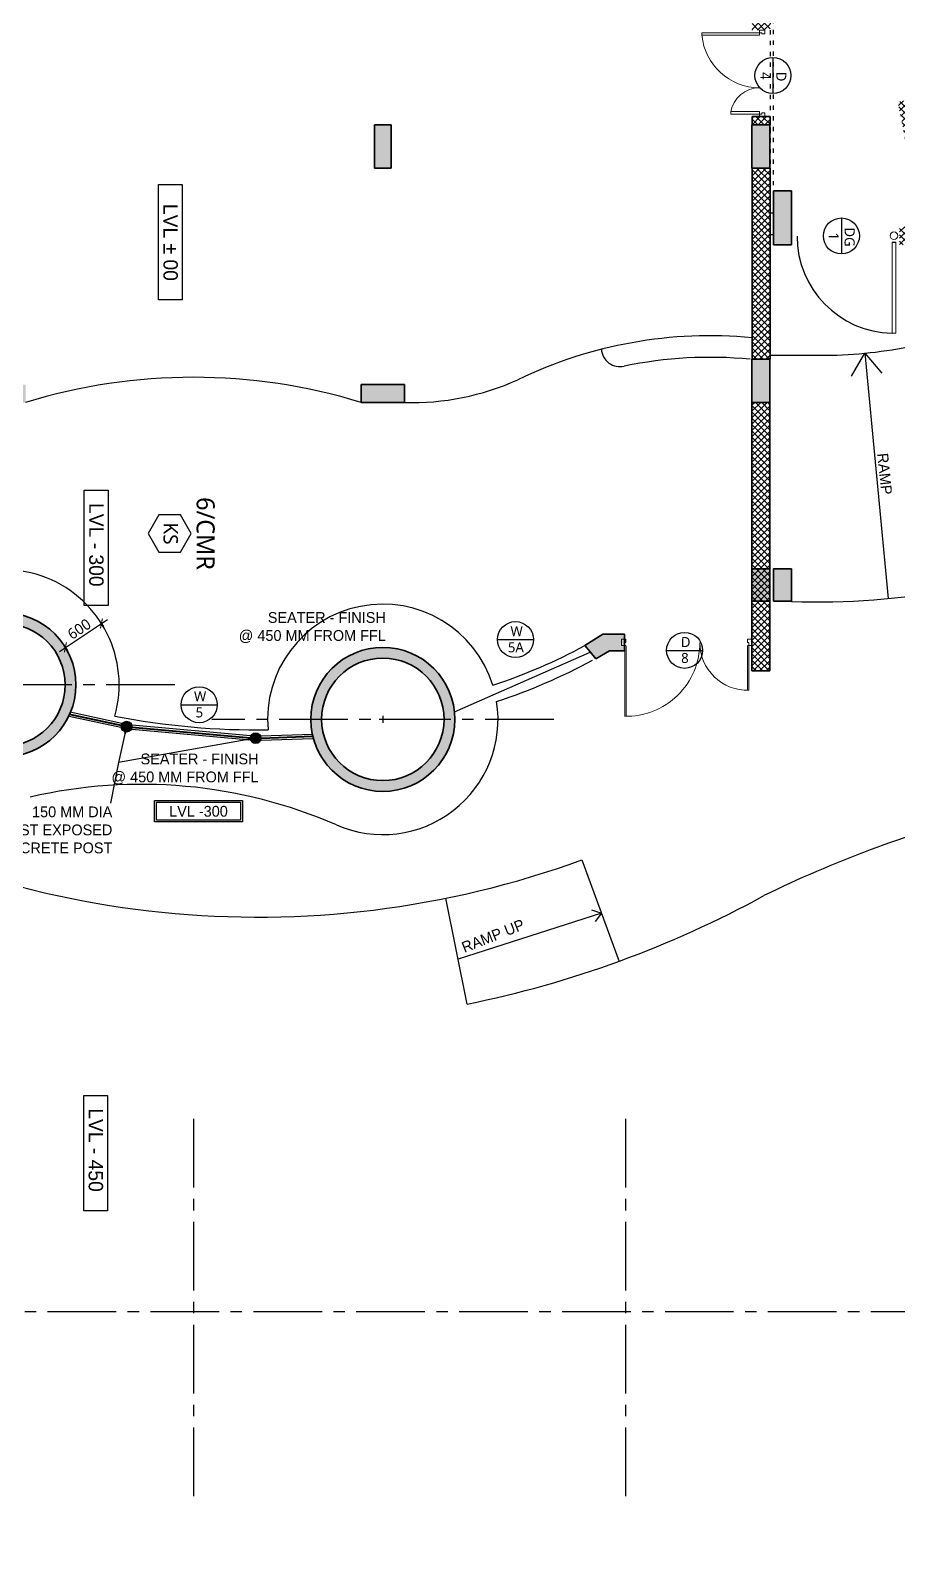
# Model space of a CAD drawing. Header units: millimetres. Extents: x -1127141 to 1597693, y -1835560 to -399335.
# Drawn here: x 1358872 to 1370918, y -511925 to -490976 of the extents above; entities that cross this region are included whole.
import ezdxf
from ezdxf.enums import TextEntityAlignment as Align

# ---------------------------------------------------------------- set-up
doc = ezdxf.new("R2010")
doc.units = ezdxf.units.MM
doc.header["$MEASUREMENT"] = 0
doc.header["$PDMODE"] = 67
doc.linetypes.add('ACAD_ISO03W100', pattern=[30, 12, -18])
doc.linetypes.add('CENTER2', pattern=[28.575, 19.05, -3.175, 3.175, -3.175])
for name, color, linetype in [('A-Anno Tags', 6, 'Continuous'), ('A-Anno-Grid Lines', 160, 'Continuous'), ('A-Elevation', 4, 'Continuous'), ('A-Steps', 3, 'Continuous'), ('A-Wall Patt', 8, 'Continuous'), ('A-Window', 4, 'Continuous'), ('Anno_Frames', 7, 'Continuous'), ('elel', 6, 'Continuous'), ('L-ELEV', 6, 'Continuous'), ('S-Conc Patt', 9, 'Continuous')]:
    doc.layers.add(name, color=color, linetype=linetype)
for name, color, linetype, lineweight in [('A-Detail Lines', 8, 'Continuous', 25), ('A-Door', 4, 'Continuous', 9), ('A-Wall Sec', 1, 'Continuous', 30), ('column hatch', 12, 'Continuous', 5), ('S-Concrete', 40, 'Continuous', 30)]:
    doc.layers.add(name, color=color, linetype=linetype, lineweight=lineweight)
doc.styles.add('IIITD @ 100', font='trebuc.ttf', dxfattribs={"height": 210})
doc.styles.get("Standard").update_dxf_attribs({"font": 'trebuc.ttf'})
doc.dimstyles.new('IIITD_WD_M @ 100', dxfattribs={"dimscale": 100, "dimtxt": 1.5, "dimasz": 1, "dimexe": 0.5, "dimexo": 0.25, "dimgap": 0.3, "dimtad": 1, "dimdec": 0, "dimrnd": 5, "dimzin": 0, "dimdsep": 46, "dimtxsty": 'Standard', "dimblk": 'ARCHTICK', "dimcen": 0.2, "dimdle": 1, "dimclrd": 256, "dimclre": 256, "dimadec": 0, "dimazin": 0, "dimtfac": 1, "dimtdec": 0, "dimtofl": 0, "dimtmove": 0, "dimatfit": 0, "dimfxl": 2, "dimfxlon": 1, "dimtolj": 1, "dimtzin": 0, "dimlwd": -1, "dimlwe": -1, "dimarcsym": 0})

# ---------------------------------------------------------------- blocks, each defined once
blk = doc.blocks.new('Door 1200')
at = {"layer": 'A-Door', "color": 5, "lineweight": 18}
for p, q in [((524084, 16182), (524084, 16132)), ((524084, 16182), (524159, 16182)), ((524084, 16132), (524124, 16132)), ((524124, 16147), (524124, 16132)), ((524159, 16147), (524124, 16147)), ((524159, 16182), (524159, 16147)), ((524159, 16147), (524557, 16147)), ((524159, 16112), (524159, 16147)), ((524557, 16147), (524557, 16112)), ((524159, 16112), (524557, 16112)), ((524084, 15032), (524124, 15032)), ((524084, 14982), (524084, 15032)), ((524084, 14982), (524159, 14982)), ((524124, 15017), (524124, 15032)), ((524159, 15017), (524124, 15017)), ((524159, 15052), (524159, 15017)), ((524159, 15052), (524958, 15052)), ((524159, 14982), (524159, 15017)), ((524159, 15017), (524958, 15017)), ((524958, 15017), (524958, 15052))]:
    blk.add_line(p, q, dxfattribs=at)
at = {"layer": 'A-Door', "lineweight": 18}
for centre, radius, start, end in [((524155, 16193), 411, 270.5695, 348.692), ((524157, 14978), 804, 5.3147, 89.8716)]:
    blk.add_arc(centre, radius, start, end, dxfattribs=at)
blk = doc.blocks.new('Big Door Garbage')
at = {"layer": 'A-Door', "color": 5, "lineweight": 18}
for p, q in [((-12550, 128778), (-12500, 128778)), ((-12550, 128703), (-12550, 128778)), ((-12550, 128703), (-12515, 128703)), ((-12515, 128738), (-12500, 128738)), ((-12515, 128703), (-12515, 128738)), ((-12500, 128703), (-12515, 128703)), ((-12515, 128700), (-12515, 128189)), ((-12500, 128778), (-12500, 128738)), ((-12499, 128700), (-12499, 128189)), ((-11101, 128700), (-11101, 127889)), ((-11100, 128778), (-11100, 128738)), ((-11050, 128778), (-11100, 128778)), ((-11085, 128738), (-11100, 128738)), ((-11100, 128703), (-11085, 128703)), ((-11085, 128703), (-11085, 128738)), ((-11050, 128703), (-11085, 128703)), ((-11085, 128700), (-11085, 127889)), ((-11050, 128703), (-11050, 128778))]:
    blk.add_line(p, q, dxfattribs=at)
at = {"layer": 'A-Door', "lineweight": 18}
for centre, radius, start, end in [((-12499, 128738), 549, 268.3162, 0), ((-11101, 128738), 849, 180, 271.3223)]:
    blk.add_arc(centre, radius, start, end, dxfattribs=at)
blk = doc.blocks.new('Col Hostel Boys')
at = {"layer": 'S-Conc Patt'}
h = blk.add_hatch(color=256, dxfattribs=at)
h.paths.add_polyline_path([(288406, -75967), (288856, -75967), (288856, -76217), (288406, -76217)])
h.paths.add_polyline_path([(288406, -75667), (288856, -75667), (288856, -75917), (288406, -75917)])
h.paths.add_polyline_path([(306515, -68895), (307251, -68752), (307298, -68997), (306562, -69140)])
h.paths.add_polyline_path([(290847, -72197), (290799, -71951), (291820, -71753), (291868, -71998)])
h.paths.add_polyline_path([(303510, -69735), (303462, -69490), (304483, -69291), (304531, -69537)])
h.paths.add_polyline_path([(300344, -70351), (300296, -70105), (301317, -69907), (301365, -70152)])
h.paths.add_polyline_path([(297178, -70966), (297131, -70721), (298152, -70522), (298199, -70768)])
h.paths.add_polyline_path([(294013, -71581), (293965, -71336), (294986, -71137), (295033, -71383)])
h.paths.add_polyline_path([(301924, -61578), (301877, -61333), (302897, -61134), (302945, -61380)])
h.paths.add_polyline_path([(298759, -62193), (298711, -61948), (299732, -61750), (299779, -61995)])
h.paths.add_polyline_path([(295592, -62807), (295545, -62561), (296566, -62363), (296613, -62608)])
h.paths.add_polyline_path([(286095, -64653), (286047, -64407), (287068, -64209), (287116, -64454)])
h.paths.add_polyline_path([(289261, -64038), (289213, -63792), (290234, -63594), (290282, -63839)])
h.paths.add_polyline_path([(292427, -63422), (292379, -63177), (293400, -62978), (293448, -63224)])
h.paths.add_polyline_path([(300549, -66714), (300593, -66940), (299857, -67083), (299813, -66857)])
h.paths.add_polyline_path([(300219, -65017), (300263, -65242), (299527, -65385), (299483, -65160)])
h.paths.add_polyline_path([(294217, -67945), (294261, -68171), (293525, -68314), (293481, -68088)])
h.paths.add_polyline_path([(293887, -66247), (293931, -66473), (293195, -66616), (293151, -66390)])
h.paths.add_polyline_path([(287865, -69180), (287909, -69405), (287173, -69549), (287129, -69323)])
h.paths.add_polyline_path([(287535, -67482), (287579, -67708), (286843, -67851), (286799, -67625)])
h.paths.add_polyline_path([(310825, -66438), (310682, -65702), (310927, -65654), (311071, -66390)])
h.paths.add_polyline_path([(283908, -75917), (283158, -75917), (283158, -75667), (283908, -75667)])
h.paths.add_polyline_path([(280813, -75917), (280063, -75917), (280063, -75667), (280813, -75667)])
h.paths.add_polyline_path([(277778, -75917), (277028, -75917), (277028, -75667), (277778, -75667)])
h.paths.add_polyline_path([(306738, -65512), (306149, -65626), (306193, -65852), (306782, -65738)])
h.paths.add_polyline_path([(310231, -63380), (310088, -62644), (310333, -62597), (310476, -63333)])
h.paths.add_polyline_path([(309492, -59577), (309348, -58841), (309594, -58793), (309737, -59530)])
h.paths.add_polyline_path([(305137, -59660), (305579, -59574), (305623, -59800), (305181, -59885)])
h.paths.add_polyline_path([(305728, -62122), (305642, -61680), (305868, -61636), (305953, -62078)])
h.paths.add_polyline_path([(307471, -59664), (307385, -59223), (307611, -59179), (307697, -59621)])
h.paths.add_polyline_path([(308253, -63688), (308167, -63247), (308393, -63203), (308479, -63645)])
h.paths.add_polyline_path([(308073, -61554), (307631, -61640), (307587, -61414), (308029, -61328)])
h.paths.add_polyline_path([(306254, -63622), (306340, -64064), (306114, -64108), (306028, -63666)])
h.paths.add_polyline_path([(281757, -62758), (281021, -62901), (280973, -62655), (281709, -62512)])
h.paths.add_polyline_path([(283927, -68418), (283813, -67829), (284038, -67785), (284153, -68374)])
h.paths.add_polyline_path([(283226, -70316), (282490, -70459), (282446, -70234), (283183, -70090)])
h.paths.add_polyline_path([(283807, -63867), (283070, -64010), (283023, -63765), (283759, -63622)])
h.paths.add_polyline_path([(289544, -77987), (289544, -78196), (289656, -78385), (289562, -78465), (289473, -78538), (289314, -78287), (289314, -77987)])
h.paths.add_polyline_path([(282843, -76217), (282243, -76217), (282243, -75967), (282843, -75967)])
h.paths.add_polyline_path([(277778, -76217), (277028, -76217), (277028, -75967), (277778, -75967)])
h.paths.add_polyline_path([(285498, -75967), (286098, -75967), (286098, -76217), (285498, -76217)])
h.paths.add_polyline_path([(280813, -76217), (280063, -76217), (280063, -75967), (280813, -75967)])
h.paths.add_polyline_path([(282896, -68618), (282160, -68761), (282112, -68516), (282849, -68373)])
h.paths.add_polyline_path([(283905, -73806), (283169, -73949), (283121, -73704), (283857, -73561)])
h.paths.add_polyline_path([(283524, -62414), (282788, -62557), (282740, -62312), (283476, -62169)])
h.paths.add_polyline_path([(278215, -63446), (277479, -63589), (277431, -63344), (278167, -63201)])
h.paths.add_polyline_path([(279358, -69306), (278621, -69449), (278574, -69204), (279310, -69061)])
h.paths.add_polyline_path([(288587, -72896), (287777, -73053), (287730, -72808), (288540, -72650)])
h.paths.add_polyline_path([(277278, -69455), (277278, -70103), (277028, -70103), (277028, -69503)])
h.paths.add_polyline_path([(299093, -103107), (298343, -103107), (298343, -102857), (299093, -102857)])
h.paths.add_polyline_path([(299093, -97827), (298343, -97827), (298343, -97597), (299093, -97597)])
h.paths.add_polyline_path([(299093, -94297), (298343, -94297), (298343, -94047), (299093, -94047)])
h.paths.add_polyline_path([(299093, -99557), (298343, -99557), (298343, -99327), (299093, -99327)])
h.paths.add_polyline_path([(293833, -103107), (293083, -103107), (293083, -102857), (293833, -102857)])
h.paths.add_polyline_path([(293833, -97827), (293083, -97827), (293083, -97597), (293833, -97597)])
h.paths.add_polyline_path([(293833, -94297), (293083, -94297), (293083, -94047), (293833, -94047)])
h.paths.add_polyline_path([(293833, -99557), (293083, -99557), (293083, -99327), (293833, -99327)])
h.paths.add_polyline_path([(288573, -97827), (287823, -97827), (287823, -97597), (288573, -97597)])
h.paths.add_polyline_path([(283728, -92027), (282978, -92027), (282978, -92277), (283728, -92277)])
h.paths.add_polyline_path([(280063, -92027), (280813, -92027), (280813, -92277), (280063, -92277)])
h.paths.add_polyline_path([(277028, -92027), (277778, -92027), (277778, -92277), (277028, -92277)])
h.paths.add_polyline_path([(308478, -94297), (307878, -94297), (307878, -94047), (308478, -94047)])
h.paths.add_polyline_path([(283803, -94047), (283053, -94047), (283053, -94297), (283803, -94297)])
h.paths.add_polyline_path([(288573, -94297), (287823, -94297), (287823, -94047), (288573, -94047)])
h.paths.add_polyline_path([(304278, -94297), (303678, -94297), (303678, -94047), (304278, -94047)])
h.paths.add_polyline_path([(307878, -97597), (308478, -97597), (308478, -97827), (307878, -97827)])
h.paths.add_polyline_path([(304278, -97827), (303678, -97827), (303678, -97597), (304278, -97597)])
h.paths.add_polyline_path([(285603, -104067), (284853, -104067), (284853, -103817), (285603, -103817)])
h.paths.add_polyline_path([(277278, -99577), (277278, -98827), (277028, -98827), (277028, -99577)])
h.paths.add_polyline_path([(280198, -99577), (279448, -99577), (279448, -99327), (280198, -99327)])
h.paths.add_polyline_path([(285603, -105547), (284853, -105547), (284853, -105297), (285603, -105297)])
h.paths.add_polyline_path([(283803, -105547), (283053, -105547), (283053, -105297), (283803, -105297)])
h.paths.add_polyline_path([(283803, -99577), (283053, -99577), (283053, -99327), (283803, -99327)])
h.paths.add_polyline_path([(283803, -97827), (283053, -97827), (283053, -97597), (283803, -97597)])
h.paths.add_polyline_path([(284853, -99927), (284853, -99327), (285083, -99327), (285083, -99927)])
h.paths.add_polyline_path([(306043, -99777), (306043, -99327), (306273, -99327), (306273, -99777)])
h.paths.add_polyline_path([(303758, -99327), (304208, -99327), (304208, -99557), (303758, -99557)])
h.paths.add_polyline_path([(306043, -103817), (306043, -103367), (306273, -103367), (306273, -103817)])
h.paths.add_polyline_path([(303863, -103817), (303863, -103367), (304093, -103367), (304093, -103817)])
h.paths.add_polyline_path([(306273, -101687), (305823, -101687), (305823, -101457), (306273, -101457)])
h.paths.add_polyline_path([(303863, -101797), (303863, -101347), (304093, -101347), (304093, -101797)])
h.paths.add_polyline_path([(308063, -99927), (308063, -99327), (308293, -99327), (308293, -99927)])
h.paths.add_polyline_path([(287809, -90239), (287720, -90165), (287517, -90386), (287517, -90686), (287747, -90686), (287747, -90477), (287893, -90318)])
h.paths.add_polyline_path([(288313, -104067), (288313, -103317), (288063, -103317), (288063, -104067)])
h.paths.add_polyline_path([(308043, -103817), (308043, -103217), (308293, -103217), (308293, -103817)])
h.paths.add_polyline_path([(277028, -91727), (277778, -91727), (277778, -91977), (277028, -91977)])
h.paths.add_polyline_path([(286098, -91977), (285498, -91977), (285498, -91727), (286098, -91727)])
h.paths.add_polyline_path([(282243, -81227), (282843, -81227), (282843, -81457), (282243, -81457)])
h.paths.add_polyline_path([(282843, -91977), (282243, -91977), (282243, -91727), (282843, -91727)])
h.paths.add_polyline_path([(282243, -86487), (282843, -86487), (282843, -86717), (282243, -86717)])
h.paths.add_polyline_path([(280813, -81457), (280213, -81457), (280213, -81227), (280813, -81227)])
h.paths.add_polyline_path([(280813, -86717), (280213, -86717), (280213, -86487), (280813, -86487)])
h.paths.add_polyline_path([(280063, -91727), (280813, -91727), (280813, -91977), (280063, -91977)])
h.paths.add_polyline_path([(280198, -105547), (279448, -105547), (279448, -105297), (280198, -105297)])
h.paths.add_polyline_path([(277278, -81042), (277278, -81642), (277028, -81642), (277028, -81042)])
h.paths.add_polyline_path([(277278, -86302), (277278, -86903), (277028, -86903), (277028, -86302)])
h.paths.add_polyline_path([(286098, -81042), (286098, -81642), (285848, -81642), (285848, -81042)])
h.paths.add_polyline_path([(286098, -86302), (286098, -86902), (285848, -86902), (285848, -86302)])
h.paths.add_polyline_path([(288293, -99327), (288293, -100077), (288063, -100077), (288063, -99327)])
edge = h.paths.add_edge_path()
edge.add_line((313813, -103107), (313063, -103107))
edge.add_line((313063, -102857), (313813, -102857))
edge.add_line((313063, -103107), (313063, -102857))
edge.add_line((313813, -97827), (313063, -97827))
edge.add_line((313063, -97597), (313813, -97597))
edge.add_line((313063, -97827), (313063, -97597))
edge.add_line((313813, -94297), (313063, -94297))
edge.add_line((313063, -94047), (313813, -94047))
edge.add_line((313063, -94297), (313063, -94047))
edge.add_line((313813, -99557), (313063, -99557))
edge.add_line((313063, -99327), (313813, -99327))
edge.add_line((313063, -99557), (313063, -99327))
h.paths.add_polyline_path([(324333, -97827), (323583, -97827), (323583, -97597), (324333, -97597)])
h.paths.add_polyline_path([(324333, -94297), (323583, -94297), (323583, -94047), (324333, -94047)])
h.paths.add_polyline_path([(324093, -99327), (324093, -100077), (323863, -100077), (323863, -99327)])
h.paths.add_polyline_path([(319073, -103107), (318323, -103107), (318323, -102857), (319073, -102857)])
h.paths.add_polyline_path([(319073, -97827), (318323, -97827), (318323, -97597), (319073, -97597)])
h.paths.add_polyline_path([(319073, -94297), (318323, -94297), (318323, -94047), (319073, -94047)])
h.paths.add_polyline_path([(319073, -99557), (318323, -99557), (318323, -99327), (319073, -99327)])
h.paths.add_polyline_path([(313813, -103107), (313063, -103107), (313063, -102857), (313813, -102857)], flags=17)
h.paths.add_polyline_path([(313813, -97827), (313063, -97827), (313063, -97597), (313813, -97597)], flags=17)
h.paths.add_polyline_path([(313813, -94297), (313063, -94297), (313063, -94047), (313813, -94047)], flags=17)
h.paths.add_polyline_path([(313813, -99557), (313063, -99557), (313063, -99327), (313813, -99327)], flags=17)
h.paths.add_polyline_path([(331498, -104902), (331498, -104302), (331248, -104302), (331248, -104902)])
h.paths.add_polyline_path([(331498, -94297), (330898, -94297), (330898, -94047), (331498, -94047)])
h.paths.add_polyline_path([(327298, -94297), (326698, -94297), (326698, -94047), (327298, -94047)])
h.paths.add_polyline_path([(331498, -97827), (330898, -97827), (330898, -97597), (331498, -97597)])
h.paths.add_polyline_path([(327298, -97827), (326698, -97827), (326698, -97597), (327298, -97597)])
h.paths.add_polyline_path([(331498, -100077), (331498, -99327), (331248, -99327), (331248, -100077)])
h.paths.add_polyline_path([(326548, -104902), (327298, -104902), (327298, -104652), (326548, -104652)])
h.paths.add_polyline_path([(327298, -100077), (327298, -99327), (327068, -99327), (327068, -100077)])
h.paths.add_polyline_path([(323843, -104902), (323843, -104152), (324093, -104152), (324093, -104902)])
at = {"layer": 'S-Concrete', "lineweight": 35}
for p, q in [((283158, -75917), (283158, -75667)), ((283158, -75667), (283908, -75667)), ((283908, -75667), (283908, -75917)), ((282243, -76217), (282243, -75967)), ((282243, -75967), (282843, -75967)), ((282843, -75967), (282843, -76217)), ((283908, -75917), (283158, -75917)), ((285498, -76217), (285498, -75967)), ((285498, -75967), (286098, -75967)), ((286098, -75967), (286098, -76217)), ((282843, -76217), (282243, -76217)), ((286098, -76217), (285498, -76217)), ((289314, -78287), (289314, -77987)), ((289314, -77987), (289544, -77987)), ((289544, -77987), (289544, -78196)), ((289473, -78538), (289314, -78287)), ((289544, -78196), (289656, -78385)), ((289562, -78465), (289473, -78538)), ((289473, -78538), (289473, -78538)), ((289656, -78385), (289562, -78465)), ((285848, -81642), (285848, -81042)), ((285848, -81042), (286098, -81042)), ((286098, -81042), (286098, -81642)), ((282243, -81457), (282243, -81227)), ((282243, -81227), (282843, -81227)), ((282843, -81227), (282843, -81457)), ((282843, -81457), (282243, -81457)), ((286098, -81642), (285848, -81642))]:
    blk.add_line(p, q, dxfattribs=at)
for points in [[(288406, -75667), (288856, -75667), (288856, -75917), (288406, -75917)], [(288406, -75967), (288856, -75967), (288856, -76217), (288406, -76217)]]:
    blk.add_lwpolyline(points, close=True, dxfattribs=at)
blk = doc.blocks.new('*U29')
at = {"layer": 'A-Anno Tags'}
blk.add_lwpolyline([(-250, 0), (250, 0)], dxfattribs=at)
blk.add_circle((0, 0), 250, dxfattribs=at)
at = {"layer": 'Anno_Frames', "color": 7}
for tag, rotation, p in [('ENTITY', 359.7608, (15, 185)), ('ENTITYNO', 0.1757, (4, -36))]:
    blk.add_attdef(tag, text='', height=140, rotation=rotation, dxfattribs=at).set_placement(p, align=Align.TOP_CENTER)
blk = doc.blocks.new('Room Tag with Finish')
blk.add_lwpolyline([(0, 0), (-2.6, -1.5), (-2.6, -4.5), (0, -6), (2.6, -4.5), (2.6, -1.5)], close=True)
at = {"layer": 'Anno_Frames'}
blk.add_attdef('ROOM_NAME', text='', height=2.5, dxfattribs=at).set_placement((0, 0), align=Align.BOTTOM_CENTER)
blk.add_attdef('FF', text='', height=2, dxfattribs=at).set_placement((0, -1.85), align=Align.TOP_CENTER)
blk = doc.blocks.new('Tube Tree')
at = {"layer": 'S-Conc Patt'}
h = blk.add_hatch(color=256, dxfattribs=at)
h.paths.add_polyline_path([(527314, -168, 1), (529314, -168, 1)])
h.paths.add_polyline_path([(529164, -168, -1), (527464, -168, -1)], flags=16)
at = {"layer": 'A-Detail Lines'}
for p, q in [((528364, -168), (528264, -168)), ((528314, -118), (528314, -218))]:
    blk.add_line(p, q, dxfattribs=at)
at = {"layer": 'S-Concrete', "lineweight": 35}
for radius in [1000, 850]:
    blk.add_circle((528314, -168), radius, dxfattribs=at)
blk = doc.blocks.new('_ArchTick')
at = {"color": 0, "linetype": 'ByBlock', "const_width": 0.15}
blk.add_lwpolyline([(-0.5, -0.5), (0.5, 0.5)], dxfattribs=at)
blk = doc.blocks.new('*D411')
at = {"layer": 'Defpoints', "color": 0, "transparency": 16777216}
for p in [(1359840, -499183), (1359861, -499215), (1359340, -499514)]:
    blk.add_point(p, dxfattribs=at)
at = {"layer": 'L-ELEV', "transparency": 16777216}
for p, q in [((1359278, -499602), (1359945, -499159)), ((1359854, -499204), (1359889, -499256)), ((1359354, -499535), (1359389, -499588))]:
    blk.add_line(p, q, dxfattribs=at)
at = {"layer": 'L-ELEV', "transparency": 16777216, "xscale": 100, "yscale": 100, "zscale": 100}
for p, rotation in [((1359861, -499215), 33.56957461962238), ((1359361, -499546), 213.5695746196224)]:
    blk.add_blockref('_ArchTick', p, dxfattribs=dict(at, rotation=rotation))
at = {"layer": 'L-ELEV', "color": 0, "transparency": 16777216, "insert": (1359552, -499292), "char_height": 150, "attachment_point": 5, "rotation": 33.5696}
blk.add_mtext('\\A1;600', dxfattribs=at)
blk = doc.blocks.new('*U368')
at = {"layer": 'A-Anno Tags'}
blk.add_lwpolyline([(-250, 0), (250, 0)], dxfattribs=at)
blk.add_circle((0, 0), 250, dxfattribs=at)
at = {"layer": 'Anno_Frames', "color": 7}
for tag, rotation, p in [('ENTITY', 359.7608, (15, 185)), ('ENTITYNO', 0.1757, (4, -36))]:
    blk.add_attdef(tag, text='', height=140, rotation=rotation, dxfattribs=at).set_placement(p, align=Align.TOP_CENTER)
blk = doc.blocks.new('iron door 1500')
at = {"layer": 'A-Detail Lines'}
blk.add_arc((-444110, 117635), 1351, 0.0106, 88.7019, dxfattribs=at)
at = {"layer": 'elel', "lineweight": 18}
for p, q in [((-444132, 117721), (-444132, 118985)), ((-444079, 118985), (-444132, 118985)), ((-444079, 117721), (-444079, 118985))]:
    blk.add_line(p, q, dxfattribs=at)
at = {"layer": 'elel'}
blk.add_line((-444079, 117721), (-444132, 117721), dxfattribs=at)
at = {"layer": 'elel', "lineweight": 18}
blk.add_circle((-444105, 117631), 52.5, dxfattribs=at)
blk = doc.blocks.new('*U370')
at = {"layer": 'A-Anno Tags'}
blk.add_lwpolyline([(-250, 0), (250, 0)], dxfattribs=at)
blk.add_circle((0, 0), 250, dxfattribs=at)
at = {"layer": 'Anno_Frames', "color": 7}
for tag, rotation, p in [('ENTITY', 359.7608, (15, 185)), ('ENTITYNO', 0.1757, (4, -36))]:
    blk.add_attdef(tag, text='', height=140, rotation=rotation, dxfattribs=at).set_placement(p, align=Align.TOP_CENTER)
blk = doc.blocks.new('*U372')
at = {"layer": 'A-Anno Tags'}
blk.add_lwpolyline([(-250, 0), (250, 0)], dxfattribs=at)
blk.add_circle((0, 0), 250, dxfattribs=at)
at = {"layer": 'Anno_Frames', "color": 7}
for tag, rotation, p in [('ENTITY', 359.7608, (15, 185)), ('ENTITYNO', 0.1757, (4, -36))]:
    blk.add_attdef(tag, text='', height=140, rotation=rotation, dxfattribs=at).set_placement(p, align=Align.TOP_CENTER)

msp = doc.modelspace()

# ---------------------------------------------------------------- hatches: boundary and pattern name
at = {"layer": 'A-Wall Patt'}
h = msp.add_hatch(dxfattribs=at)
h.set_pattern_fill('ANSI37', color=256, scale=500, style=0)
h.set_pattern_definition([(315, (1371187.21, -493885.61), (44.1942, 44.1942), []), (45, (1371187.21, -493885.61), (-44.1942, 44.1942), [])])
h.paths.add_polyline_path([(1371304.5, -493956), (1371304, -493953.1), (1371255.9, -493706), (1370943.3, -493706), (1370943.3, -493956)])
h.paths.add_polyline_path([(1372056.7, -497825.7), (1372302.1, -497778), (1371549.4, -493905.4), (1371304, -493953.1)])
h.paths.add_polyline_path([(1371406.3, -493169.2), (1371164, -491922.5), (1370918.5, -491970.2), (1371160.9, -493216.9)])
h.paths.add_polyline_path([(1369143.3, -488094.9), (1369143.3, -487676.2), (1368893.3, -487676.2), (1368893.3, -488094.9)])
h.paths.add_polyline_path([(1369143.3, -490261.2), (1369143.3, -489594.9), (1368893.3, -489594.9), (1368893.3, -490261.2)])
h.paths.add_polyline_path([(1369143.3, -490976.2), (1369143.3, -490861.2), (1368893.3, -490861.2), (1368893.3, -490976.2)])
h.paths.add_polyline_path([(1369143.3, -492291.2), (1369143.3, -492176.2), (1368893.3, -492176.2), (1368893.3, -492291.2)])
h.paths.add_polyline_path([(1369143.3, -495546.1), (1369143.3, -492891.2), (1368893.3, -492891.2), (1368893.3, -495546.1)])
h.paths.add_polyline_path([(1369142.6, -499874.1), (1369142.6, -496146.2), (1368892.6, -496146.2), (1368892.6, -499874.1)])
h = msp.add_hatch(dxfattribs=at)
h.set_pattern_fill('ANSI32', color=256, scale=400, style=0)
h.set_pattern_definition([(315, (1445308.53, 119140.81), (106.066017, 106.066017), []), (315, (1445308.53, 119070.1), (106.066017, 106.066017), [])])
h.paths.add_polyline_path([(1365685.3, -489933.7), (1365685.3, -490163.7), (1366292.6, -490163.7), (1366292.6, -490861.2), (1368893.3, -490861.2), (1368893.3, -490631.2), (1366518, -490631.2), (1366518, -489933.7)])
h.paths.add_polyline_path([(1364485.3, -490163.7), (1364485.3, -489933.7), (1363652.6, -489933.7), (1363652.6, -490261.2), (1363882.6, -490261.2), (1363882.6, -490163.7)])
h.paths.add_polyline_path([(1368893.3, -490261.2), (1368892.6, -490261.2), (1368892.6, -490401.2), (1368893.3, -490401.2)])
h.paths.add_polyline_path([(1368893.3, -492291.2), (1368892.6, -492291.2), (1368892.6, -492361.2), (1368893.3, -492361.2)])
h.paths.add_polyline_path([(1368892.6, -492891.2), (1368893.3, -492891.2), (1368893.3, -492821.2), (1368892.6, -492821.2)])
at = {"layer": 'S-Conc Patt'}
for points in [[(1360285.1, -500647.1, 1), (1360135.1, -500647.1, 1)], [(1362077.1, -500807.3, 1), (1361927.1, -500807.3, 1)]]:
    msp.add_hatch(color=256, dxfattribs=at).paths.add_polyline_path(points)

# ---------------------------------------------------------------- linework, layer by layer
at = {"layer": 'A-Anno Tags'}
for p, q in [((1360143.1, -500602), (1359425.7, -500447.3)), ((1360130.4, -500660.7), (1359413, -500505.9)), ((1360287.4, -500623.9), (1361930.1, -500770.7)), ((1360282.1, -500683.7), (1361924.7, -500830.5)), ((1362076.1, -500774.8), (1362794.5, -500750.7)), ((1362078.1, -500834.7), (1362796.5, -500810.7))]:
    msp.add_line(p, q, dxfattribs=at)
for points in [[(1360983, -493118.4), (1360983, -494722), (1360653, -494722), (1360653, -493118.4)], [(1359952.9, -497363.4), (1359952.9, -498966.9), (1359622.8, -498966.9), (1359622.8, -497363.4)], [(1360599.8, -501672.4), (1361819, -501672.4), (1361819, -501970.8), (1360599.8, -501970.8)], [(1359944.9, -505766.8), (1359944.9, -507370.4), (1359614.8, -507370.4), (1359614.8, -505766.8)]]:
    msp.add_lwpolyline(points, close=True, dxfattribs=at)
at = {"layer": 'A-Anno-Grid Lines', "linetype": 'CENTER2', "ltscale": 50}
for p, q in [((1360879.4, -500067.4), (1356134.4, -500067.4)), ((1366140.1, -500546.3), (1361395.1, -500546.3)), ((1361138.3, -506094.7), (1361138.3, -511438.7)), ((1367138.3, -506094.7), (1367138.3, -511438.7)), ((1351969.8, -508766.7), (1371456.6, -508766.7))]:
    msp.add_line(p, q, dxfattribs=at)
at = {"layer": 'A-Detail Lines', "linetype": 'ACAD_ISO03W100', "ltscale": 5}
for p, q in [((1369143.3, -487676.2), (1369143.3, -494001.7)), ((1369193.3, -493880.5), (1369193.3, -487676.2))]:
    msp.add_line(p, q, dxfattribs=at)
at = {"layer": 'A-Detail Lines'}
msp.add_lwpolyline([(1360624.8, -501697.4), (1361794, -501697.4), (1361794, -501945.8), (1360624.8, -501945.8)], close=True, dxfattribs=at)
at = {"layer": 'A-Elevation'}
msp.add_arc((1362044.8, -490221.8), 10470.6, 259.00198, 270.70805, dxfattribs=at)
at = {"layer": 'A-Steps'}
for p, q in [((1369128.5, -493511.8), (1369193.3, -493511.8)), ((1369128.7, -493811.8), (1369193.3, -493811.8)), ((1364762.1, -500441), (1366644.9, -499610.7)), ((1364939.6, -504500.1), (1364641.4, -503030))]:
    msp.add_line(p, q, dxfattribs=at)
for centre, radius, start, end in [((1368312.5, -501364.4), 6145.4, 84.57022, 115.7521), ((1367061.7, -495387.9), 260.6, 184.31832, 283.04278), ((1368312.5, -501364.4), 5845.4, 84.57022, 101.76594), ((1361138.3, -503726.7), 7930.6, 72.91442, 107.08558), ((1364170.6, -492585.6), 3562.1, 268.35429, 294.40595), ((1358506.9, -500067.4), 1600, 344.31233, 152.38501), ((1363767.6, -500546.3), 1600, 17.19791, 185.20796), ((1363767.6, -500546.3), 1600, 246.37038, 8.91973), ((1362033.2, -490170.2), 13121.6, 238.27979, 290.05373), ((1360413.9, -508252.9), 6804.7, 66.50899, 103.09912), ((1376526.5, -518314.1), 17043.8, 105.18315, 115.98925), ((1362033.2, -490170.2), 14621.6, 281.46508, 298.71347)]:
    msp.add_arc(centre, radius, start, end, dxfattribs=at)
at = {"layer": 'A-Wall Sec', "lineweight": 35}
for p, q in [((1368893.3, -492291.2), (1368893.3, -492176.2)), ((1368893.3, -492176.2), (1369143.3, -492176.2)), ((1369143.3, -492176.2), (1369143.3, -492291.2)), ((1369143.3, -492407.2), (1369143.3, -492361.2)), ((1368893.3, -495546.1), (1368893.3, -492891.2)), ((1369143.3, -495546.1), (1369143.3, -492891.2)), ((1368892.6, -496146.2), (1368892.6, -499874.1)), ((1369142.6, -499874.1), (1369142.6, -496146.2)), ((1368892.6, -499874.1), (1369142.6, -499874.1))]:
    msp.add_line(p, q, dxfattribs=at)
at = {"layer": 'A-Window', "color": 2, "lineweight": 40}
for p, q in [((1360136.8, -500631.3), (1359419.4, -500476.6)), ((1360284.8, -500653.8), (1361927.4, -500800.6)), ((1362077.1, -500804.8), (1362795.5, -500780.7))]:
    msp.add_line(p, q, dxfattribs=at)
at = {"layer": 'elel'}
msp.add_line((1369144, -495491.1), (1369844.1, -495491.1), dxfattribs=at)
for centre, radius, start in [((1369844.1, -489091.1), 6400, 270), ((1369810, -488915.7), 10000, 267.89868)]:
    msp.add_arc(centre, radius, start, 281, dxfattribs=at)
at = {"layer": 'L-ELEV'}
msp.add_line((1366532.6, -502496.3), (1367047.4, -503906.6), dxfattribs=at)
for radius, start in [(7971.7, 288.38564), (8201.7, 288.23585)]:
    msp.add_arc((1362781.7, -492508.4), radius, start, 298.38725, dxfattribs=at)
at = {"layer": 'S-Concrete'}
for centre in [(1360210.1, -500647.1), (1362002.1, -500807.3)]:
    msp.add_circle(centre, 75, dxfattribs=at)

# ---------------------------------------------------------------- block references
at = {"layer": 'A-Anno Tags', "xscale": 100, "yscale": 100, "zscale": 100, "rotation": 270.0000000000001}
msp.add_blockref('Room Tag with Finish', (1361107.9, -497965.9), dxfattribs=at).add_auto_attribs({'ROOM_NAME': '6/CMR', 'FF': 'KS'})
at = {"layer": 'A-Detail Lines', "rotation": 180}
msp.add_blockref('iron door 1500', (926759.1, -376199.5), dxfattribs=at)
at = {"layer": 'A-Detail Lines', "xscale": -1.206197127932683, "yscale": 1.206197127932683, "zscale": 1.206197127889531}
msp.add_blockref('Big Door Garbage', (1353754.8, -654763.4), dxfattribs=at)
at = {"layer": 'Anno_Frames', "rotation": 270.0000000000001}
for p, values in [((1369184.1, -491606), {'ENTITY': 'D', 'ENTITYNO': '4'}), ((1370134.1, -493833.9), {'ENTITY': 'DG', 'ENTITYNO': '1'})]:
    msp.add_blockref('*U29', p, dxfattribs=at).add_auto_attribs(values)
at = {"layer": 'Anno_Frames'}
for name, p, values in [('*U372', (1365610.7, -499438.8), {'ENTITY': 'W', 'ENTITYNO': '5A'}), ('*U370', (1367957.7, -499587.6), {'ENTITY': 'D', 'ENTITYNO': '8'}), ('*U368', (1361216.7, -500342.7), {'ENTITY': 'W', 'ENTITYNO': '5'}), ('*U368', (1361216.7, -500342.7), {'ENTITY': 'W', 'ENTITYNO': '5'})]:
    msp.add_blockref(name, p, dxfattribs=at).add_auto_attribs(values)
at = {"layer": 'column hatch', "rotation": 180}
msp.add_blockref('Door 1200', (1893155.6, -475993.8), dxfattribs=at)
at = {"layer": 'S-Concrete', "rotation": 270.0000000000001}
msp.add_blockref('Col Hostel Boys', (1445109.9, -210048.3), dxfattribs=at)
at = {"layer": 'S-Concrete'}
for p in [(830193.1, -499899.1), (835453.8, -500378)]:
    msp.add_blockref('Tube Tree', p, dxfattribs=at)

# ---------------------------------------------------------------- texts
at = {"layer": 'A-Anno Tags', "attachment_point": 6}
for s, insert, char_height, rotation in [('{\\fCentury Gothic|b0|i0|c0|p34;LVL %%P 00}', (1360820.2, -494457.4), 200, 270), ('{\\fCentury Gothic|b0|i0|c0|p34;LVL - 300}', (1359790, -498702.3), 200, 270), ('{\\fCentury Gothic|b0|i0|c0|p34;RAMP UP}', (1365723.1, -503385), 150, 21.5203), ('{\\fCentury Gothic|b0|i0|c0|p34;LVL - 450}', (1359782.1, -507105.8), 200, 270)]:
    msp.add_mtext(s, dxfattribs=dict(at, insert=insert, char_height=char_height, rotation=rotation))
at = {"layer": 'A-Anno Tags', "insert": (1370735.9, -497136.8), "char_height": 150, "width": 2092.677, "attachment_point": 5, "rotation": 275.86342, "style": 'IIITD @ 100'}
msp.add_mtext('{\\fCentury Gothic|b0|i0|c0|p34;RAMP}', dxfattribs=at)
at = {"layer": 'A-Anno Tags', "char_height": 150, "attachment_point": 6}
for s, insert in [('{\\fCentury Gothic|b0|i0|c0|p34;SEATER - FINISH \\P@ 450 MM FROM FFL}', (1363809.4, -499271.4)), ('{\\fCentury Gothic|b0|i0|c0|p34;SEATER - FINISH \\P@ 450 MM FROM FFL}', (1362042.8, -501235.5)), ('{\\fCentury Gothic|b0|i0|c0|p34;LVL -300}', (1361615.4, -501823.4))]:
    msp.add_mtext(s, dxfattribs=dict(at, insert=insert))
at = {"layer": 'A-Anno Tags', "insert": (1360012.4, -502081.7), "char_height": 150, "width": 2243.578, "attachment_point": 6}
msp.add_mtext('{\\fCentury Gothic|b0|i0|c0|p34;150 MM DIA \\PPRECAST EXPOSED CONCRETE POST}', dxfattribs=at)

# ---------------------------------------------------------------- dimensions: what is measured, and where the dimension line sits
at = {"layer": 'L-ELEV'}
dim = msp.add_aligned_dim(p1=(1359340.1, -499514.5), p2=(1359840.1, -499182.7), distance=-38.3, dimstyle='IIITD_WD_M @ 100', override={"dimfxl": 0.18}, dxfattribs=at)
dim.commit()
dim.dimension.update_dxf_attribs({"geometry": '*D411', "text_midpoint": (1359552.4, -499291.7)})

# ---------------------------------------------------------------- leaders
at = {"layer": 'A-Anno Tags'}
for points, override in [([(1370457.5, -495461.6), (1370785.5, -498868.1)], {"dimasz": 3, "dimclrd": 256, "dimldrblk": 'Open90', "dimfxl": 100}), ([(1360210.1, -500647.1), (1360097.6, -501143.3), (1359985, -501710.6)], {"dimclrd": 256, "dimfxl": 0.18}), ([(1362002.1, -500807.3), (1360097.6, -501143.3)], {"dimclrd": 256, "dimfxl": 0.18}), ([(1366804.1, -503235.8), (1364812.8, -503875)], {"dimasz": 1.2, "dimclrd": 256, "dimldrblk": 'Open90', "dimfxl": 0.18})]:
    msp.add_leader(points, dimstyle='IIITD_WD_M @ 100', override=override, dxfattribs=at)

doc.saveas('drawing.dxf')
